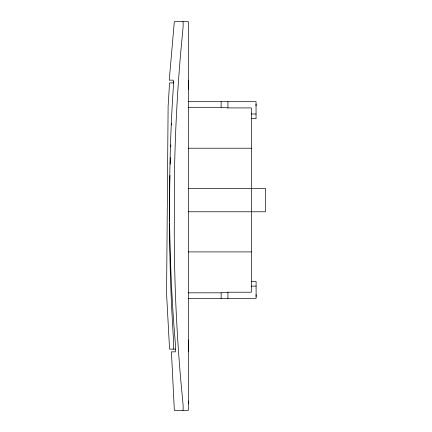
<?xml version="1.0" encoding="UTF-8"?>
<svg xmlns="http://www.w3.org/2000/svg" width="432" height="432" viewBox="0 0 432 432"><rect width="100%" height="100%" fill="white"/><g stroke="black" fill="none" stroke-linecap="round" stroke-linejoin="round"><path stroke-width="0.65" d="M188.352 403.456L188.352 401.031M188.352 351.848L188.352 339.946M188.352 89.678L188.352 80.152M173.502 349.126L173.61 342.322L171.866 311.569A1944.54 1944.54 0 0 1 169.528 223.301M188.206 292.826L221.146 292.826L227.95 292.21L251.365 292.21L251.365 107.919L227.939 107.919L221.135 107.303L188.195 107.303M173.502 82.874L169.555 82.874L168.113 106.38L166.579 293.755L169.555 349.126L175.435 349.126M188.195 101.698L256.046 101.693L256.052 118.681L251.365 118.687M251.365 113.999L256.052 113.999M188.46 148.214L251.365 148.214M188.46 188.357L265.421 188.357L265.421 211.777L188.46 211.777M188.46 251.915L251.365 251.915M251.365 281.448L256.1 281.448L256.106 298.436L188.206 298.442M251.365 286.13L256.1 286.13M171.434 351.848L175.381 351.848L175.565 350.59A9.337 0.67 85.5 0 0 175.268 342.479L173.691 322.299A1736.068 1736.068 0 0 1 169.776 232.06L169.495 221.535C169.42 177.509 170.197 133.461 173.21 89.521A9.342 0.675 -86.5 0 0 173.416 82.895L173.189 80.152L169.241 80.152L174.334 21.6L188.352 21.6L188.352 410.4L174.334 410.4L171.472 352.318M173.372 81.594L173.416 82.901M256.046 104.101L256.046 105.856M256.106 294.813L256.106 296.563M227.939 101.693L227.939 107.919M227.95 292.21L227.95 298.436M221.135 101.698L221.135 107.303M221.146 292.826L221.152 298.442M169.522 221.314A1944.54 1944.54 0 0 1 169.938 175.5M170.203 164.219A1944.54 1944.54 0 0 1 170.392 157.583M170.743 146.966A1944.54 1944.54 0 0 1 170.813 144.974M171.644 125.075A1944.54 1944.54 0 0 1 171.704 123.746M182.839 21.6A9.315 0.815 -84.5 0 1 182.974 28.544L180.792 51.575A1733.859 1733.859 0 0 0 174.523 171.839L174.263 230.051A1733.848 1733.848 0 0 0 180.792 380.425L182.974 403.456A9.315 0.815 84.5 0 1 182.839 410.4"/></g></svg>
